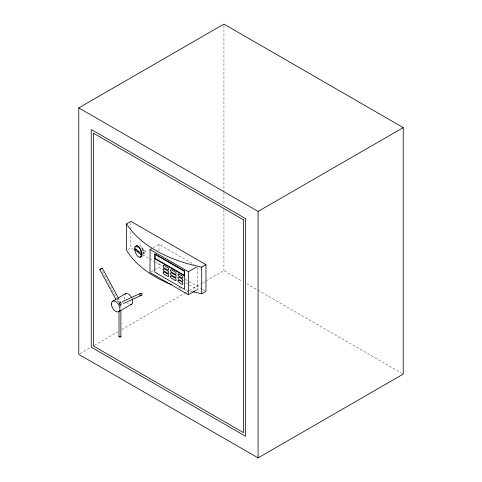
<?xml version="1.0" encoding="UTF-8"?>
<svg xmlns="http://www.w3.org/2000/svg" width="482" height="482" viewBox="0 0 482 482"><rect width="100%" height="100%" fill="white"/><g stroke="black" fill="none" stroke-linecap="round" stroke-linejoin="round"><path stroke-width="0.36" stroke-dasharray="2.41 1.81" d="M142.829 253.978L145.944 252.749L145.956 251.508L143.383 249.224A1.175 0.542 68.5 0 0 142.443 248.489L140.154 246.597M119.193 303.6L121.904 301.907M116.933 299.671L119.891 305.178C122.633 303.485 119.56 300.437 118.686 298.605M127.838 249.688L130.887 247.929L133.478 249.423M153.234 247.67L159 244.338L194.168 264.642M151.306 271.788L159 267.341L162.259 269.221M80.078 353.631L90.489 347.618M94.394 345.359L117.825 331.833M121.735 329.58L185.522 292.749M186.173 292.375L188.775 290.869M189.426 290.495L201.795 283.356M202.446 282.982L223.925 270.577L242.832 281.494M123.103 302.527L119.946 303.985L101.762 270.137M119.891 305.178L123.567 303.485M136.412 248.073L137.659 247.585M142.202 249.875L143.443 249.387M142.178 251.104L143.425 250.616L145.944 252.749M142.841 252.737L145.956 251.508M116.927 298.756L117.71 298.515L120.006 302.786L120.952 302.823M246.742 283.753L257.177 289.778M257.828 290.152L402.572 373.725M142.539 254.653L154.836 261.756M155.481 262.13L161.952 265.865M185.251 279.313L188.486 281.181M189.137 281.554L202.078 289.031M202.729 289.405L205.965 291.273M185.703 282.759L200.476 291.285M142.449 249.79L142.485 249.881A1.175 0.542 68.5 0 0 143.425 250.616M223.925 25.6L223.925 191.673M223.925 192.426L223.925 205.199M223.925 209.712L223.925 270.577M197.421 267.263L197.421 289.525M159 244.338L159 251.02M159 257.695L159 259.183M159 262.889L159 267.341M130.887 222.805L130.887 228.715M130.887 231.673L130.887 247.929M120.88 305.148L120.88 308.161M119.946 302.678L119.946 305.154M128.483 303.985A6.037 3.488 60 0 1 127.381 303.178M124.79 299.382A6.037 3.488 60 0 1 124.217 296.587M192.487 291.622A122.729 70.86 0 0 1 185.618 289.706M180.943 288.224A122.729 70.86 0 0 1 177.027 286.856M139.111 245.025A6.037 2.778 68.5 0 1 143.359 250.706A6.037 2.778 68.5 0 1 142.485 256.346M119.952 304.618A0.934 0.536 0 0 1 120.849 305.016A0.934 0.536 0 0 1 120.41 305.618"/><path stroke-width="0.72" d="M115.849 299.394L99.81 269.528L101.148 268.733L102.323 268.143L118.367 298.009M102.323 268.143L99.81 269.528M140.443 293.369C137.4 298.117 145.962 293.213 140.443 293.369L122.542 301.618M78.771 107.902L223.925 24.1L403.229 127.622L403.229 374.098L258.075 457.9L78.771 354.378L78.771 107.902L258.075 211.423L403.229 127.622M171.496 284.723A122.729 70.86 0 0 1 126.621 250.393L126.621 223.793L130.887 221.328L205.965 264.672L205.965 291.273L201.693 293.737A122.729 70.86 0 0 1 193.18 291.803M196.144 290.266L188.444 294.707L150.023 272.529L150.023 249.519L151.306 248.784M112.661 301.22L116.319 299.105M118.15 298.051L125.465 293.827M118.699 311.673L131.502 304.281M150.023 249.519L188.444 271.703L196.144 267.263M126.621 223.793A122.729 70.86 0 0 0 201.693 267.136L205.965 264.672M123.567 303.485L141.449 295.243M135.165 249.815L137.497 251.845A1.175 0.542 68.5 0 0 138.436 252.58L140.961 254.713L140.967 253.472L138.394 251.188A1.175 0.542 68.5 0 0 137.46 250.453L135.165 248.567L135.165 249.815L136.412 249.321M137.466 251.755L138.714 251.267M154.77 258.689L184.654 275.939M258.075 211.423L258.075 457.9M201.693 267.136L201.693 293.737M188.444 271.703L188.444 294.707M120.88 310.408L120.88 336.635M119.012 311.161L119.012 336.635M124.79 294.454A6.037 3.488 60 0 1 131.502 297.31M132.182 298.726A6.037 3.488 60 0 1 130.622 304.558M139.907 257.051A6.037 2.778 68.5 0 0 141.979 253.604A6.037 2.778 68.5 0 0 139.045 246.88L138.201 246.115A6.043 2.47 71.5 0 0 135.791 246.712M120.753 336.364A0.934 0.536 0 0 1 120.482 337.075A0.934 0.536 0 0 1 119.235 336.978A0.934 0.536 0 0 1 119.289 336.255M163.133 265.805L163.392 267.082A1.428 0.825 60 0 0 164.109 267.835L167.844 269.992A1.428 0.825 60 0 0 168.555 270.065L168.555 268.414A1.428 0.825 60 0 0 167.844 267.661L164.109 265.504A1.428 0.825 60 0 0 163.392 265.431L163.133 265.805M163.121 269.107L163.38 270.378A1.428 0.825 60 0 0 164.097 271.137L167.832 273.288A1.428 0.825 60 0 0 168.543 273.36L168.543 271.715A1.428 0.825 60 0 0 167.832 270.962L164.097 268.805A1.428 0.825 60 0 0 163.38 268.733L163.121 269.107M163.181 272.24L163.44 273.517A1.428 0.825 60 0 0 164.157 274.27L167.893 276.427A1.428 0.825 60 0 0 168.604 276.499L168.604 274.848A1.428 0.825 60 0 0 167.893 274.095L164.157 271.938A1.428 0.825 60 0 0 163.44 271.866L163.181 272.24M170.604 270.119L170.863 271.396A1.428 0.825 60 0 0 171.58 272.149L175.315 274.306A1.428 0.825 60 0 0 176.026 274.378L176.026 272.728A1.428 0.825 60 0 0 175.315 271.975L171.58 269.818A1.428 0.825 60 0 0 170.863 269.745L170.604 270.119M170.604 273.228L170.863 274.505A1.428 0.825 60 0 0 171.58 275.258L175.315 277.415A1.428 0.825 60 0 0 176.026 277.487L176.026 275.837A1.428 0.825 60 0 0 175.315 275.083L171.58 272.926A1.428 0.825 60 0 0 170.863 272.854L170.604 273.228M170.604 276.337L170.863 277.614A1.428 0.825 60 0 0 171.58 278.367L175.315 280.524A1.428 0.825 60 0 0 176.026 280.59L176.026 278.945A1.428 0.825 60 0 0 175.315 278.192L171.58 276.035A1.428 0.825 60 0 0 170.863 275.963L170.604 276.337M134.9 247.067L134.671 249.399L135.346 252.327A6.037 2.778 68.5 0 0 140.744 256.9L141.419 254.466A4.531 2.085 68.5 0 0 140.967 251.64L140.744 250.893A6.037 2.778 68.5 0 0 138.491 247.103L136.743 245.959L135.346 246.326L134.9 247.067M178.105 280.446L178.027 280.657A1.458 0.844 60 0 0 178.232 281.789L182.088 284.434L182.672 284.356A1.458 0.844 60 0 0 182.877 283.452C182.371 281.723 179.635 279.644 178.105 280.446M182.877 280.879C181.907 282.494 178.406 279.662 178.027 278.084A1.458 0.844 60 0 1 178.232 277.18C179.768 276.993 181.738 278.451 182.672 279.747A1.458 0.844 60 0 1 182.877 280.879M178.394 273.981L178.232 274.071A1.458 0.844 60 0 0 178.232 275.571L182.088 278.216L182.672 278.138A1.458 0.844 60 0 0 182.672 276.638L182.088 275.885L178.394 273.981M245.597 218.623L91.249 129.513L91.249 347.179L245.597 436.288L245.597 218.623M243.5 219.84L93.351 133.153L93.351 345.962L243.5 432.649L243.5 219.84M184.654 271.011L154.77 253.761L154.77 272.155L184.654 289.411L184.654 271.011M184.287 271.227L155.138 254.4L155.138 258.473L184.287 275.3L184.287 271.227M111.408 303.985A6.037 3.488 60 0 0 117.813 311.95A6.037 3.488 60 0 0 117.813 303.413A6.037 3.488 60 0 0 111.408 303.985"/></g></svg>
